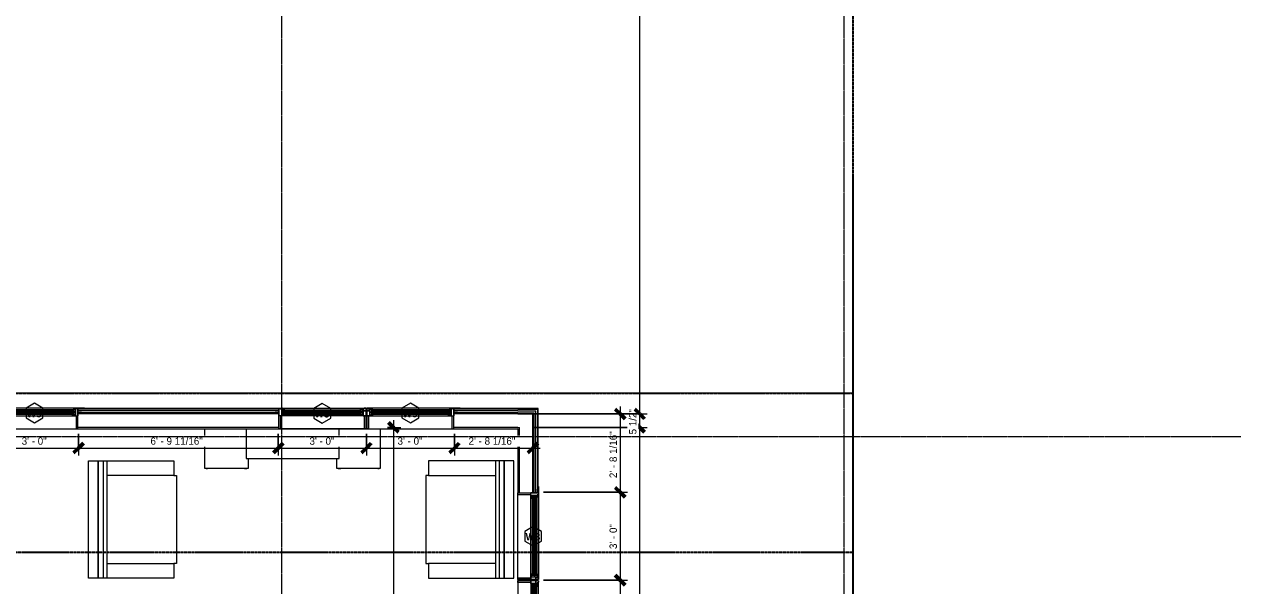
# Model space of a CAD drawing. Header units: inches. Extents: x -4058 to -1781, y 9814 to 12264.
# Drawn here: x -2278.5 to -1781.3, y 10778.4 to 11008 of the extents above; entities that cross this region are included whole.
import ezdxf

# ---------------------------------------------------------------- set-up
doc = ezdxf.new("R2010")
doc.units = ezdxf.units.IN
doc.header["$MEASUREMENT"] = 0
for name, pattern in [('Aligning Line 1_8_', [0.25, 0.125, -0.125]), ('Dash', [0.25, 0.125, -0.125]), ('Dash_2_', [0.25, 0.125, -0.125]), ('Grid Line 1_2_', [0.875, 0.5, -0.125, 0.125, -0.125])]:
    doc.linetypes.add(name, pattern=pattern)
for name, color, linetype, lineweight in [('0-1', 7, 'Continuous', 5), ('0-2', 7, 'Continuous', 9), ('A-ANNO-DIMS', 211, 'Continuous', 9), ('A-ANNO-DIMS-32', 211, 'Continuous', 9), ('A-DETL-GENF-HDLN-1', 7, 'Dash', 9), ('A-DETL-GENF-HDLN-2', 1, 'Continuous', 18), ('A-GLAZ', 151, 'Continuous', 18), ('A-GLAZ-1', 7, 'Continuous', 9), ('A-GLAZ-IDEN', 152, 'Continuous', 9), ('A-WALL-1', 7, 'Continuous', 9), ('G-ANNO-SYMB', 111, 'Aligning Line 1_8_', 9), ('I-FURN', 30, 'Continuous', 9), ('S-GRID-1', 1, 'Grid Line 1_2_', 9)]:
    doc.layers.add(name, color=color, linetype=linetype, lineweight=lineweight)
doc.layers.add('0-4', color=250, linetype='Dash_2_')
doc.styles.add('Century Gothic', font='ufonts.com_century-gothic.ttf', dxfattribs={"height": 3})
doc.styles.add('Century Gothic_B', font='GOTHICB.TTF', dxfattribs={"height": 3})
doc.dimstyles.new('MARKETING_DIMENSION', dxfattribs={"dimscale": 12, "dimtxt": 3.132505, "dimasz": 0.333333, "dimexe": 0.25, "dimexo": 0.166667, "dimgap": 0.041667, "dimtad": 1, "dimdec": 4, "dimrnd": 0.0625, "dimzin": 3, "dimdsep": 46, "dimlunit": 4, "dimtxsty": 'Century Gothic', "dimblk1": 'OBLIQUE', "dimblk2": 'OBLIQUE', "dimsah": 1, "dimcen": 0.09, "dimdle": 0.25, "dimazin": 0, "dimtfac": 1, "dimtdec": 4, "dimtix": 1, "dimtmove": 0, "dimatfit": 3, "dimfxl": 1, "dimtvp": 1, "dimtfill": 1, "dimfrac": 2, "dimtolj": 1, "dimtzin": 0, "dimarcsym": 2})
doc.dimstyles.new('THE_DIMENSION_STRING', dxfattribs={"dimscale": 12, "dimtxt": 3.132505, "dimasz": 0.333333, "dimexe": 0.25, "dimexo": 0.166667, "dimgap": 0.041667, "dimtad": 1, "dimdec": 4, "dimrnd": 0.0625, "dimzin": 3, "dimdsep": 46, "dimlunit": 4, "dimtxsty": 'Century Gothic', "dimblk1": 'OBLIQUE', "dimblk2": 'OBLIQUE', "dimsah": 1, "dimcen": 0.09, "dimdle": 0.25, "dimazin": 0, "dimtfac": 1, "dimtdec": 4, "dimtix": 1, "dimtmove": 0, "dimatfit": 3, "dimfxl": 1, "dimtvp": 1, "dimtfill": 1, "dimfrac": 2, "dimtolj": 1, "dimtzin": 0, "dimarcsym": 2})
doc.dimstyles.new('THE_DIMENSION_STRING_2', dxfattribs={"dimscale": 12, "dimtxt": 3.132505, "dimasz": 0.333333, "dimexe": 0.25, "dimexo": 0.166667, "dimgap": 0.041667, "dimtad": 1, "dimdec": 4, "dimrnd": 0.0625, "dimzin": 3, "dimdsep": 46, "dimlunit": 4, "dimtxsty": 'Century Gothic', "dimblk1": 'OBLIQUE', "dimblk2": 'OBLIQUE', "dimsah": 1, "dimcen": 0.09, "dimdle": 0.25, "dimazin": 0, "dimtfac": 1, "dimtdec": 4, "dimtix": 1, "dimtmove": 0, "dimatfit": 3, "dimfxl": 1, "dimtvp": 1, "dimtfill": 1, "dimfrac": 2, "dimtolj": 1, "dimtzin": 0, "dimarcsym": 2})

# ---------------------------------------------------------------- blocks, each defined once
blk = doc.blocks.new('Window-Double_Hung-Marvin-Essential - ESDH3066 - 3rd floor-3357211-UNITS PLANS - 3RD FLOOR')
at = {"layer": 'A-DETL-GENF-HDLN-1'}
blk.add_line((16.1, 4.22), (-16.5, 4.22), dxfattribs=at)
at = {"layer": 'A-DETL-GENF-HDLN-2'}
for p, q in [((-19.25, 3.23), (-19.25, 3.19)), ((-17.75, 3.23), (-19.25, 3.23)), ((-19.25, 3.19), (-17.9, 3.19)), ((-17.9, 3.19), (-17.9, 3.08)), ((-17.9, 3.08), (-17.75, 3.08)), ((-17.75, 4.28), (-17.16, 4.28)), ((-17.75, 4.28), (-17.75, 1.19)), ((-16.72, 1.19), (-17.75, 1.19)), ((-17.08, 3.87), (-17.16, 4.28)), ((-17.13, 1.16), (-17.13, -4.19)), ((-17.08, 3.87), (-16.19, 3.87)), ((-16.85, 4.25), (-16.85, 3.87)), ((-16.3, 4.25), (-16.85, 4.25)), ((-16.38, 3.77), (-16.72, 3.77)), ((-16.72, 3.77), (-16.72, 1.19)), ((-15.34, 3.69), (-16.56, 3.69)), ((-16.56, 2.75), (-16.56, 3.69)), ((-16.56, 2.75), (-15.34, 2.75)), ((-15.34, 2.47), (-16.56, 2.47)), ((-16.56, 1.53), (-16.56, 2.47)), ((-16.56, 1.53), (-15.34, 1.53)), ((-16.38, 3.87), (-16.38, 3.77)), ((-16.3, 4.01), (-16.3, 4.25)), ((-16.18, 4.01), (-16.3, 4.01)), ((-16.19, 3.97), (-16.1, 3.97)), ((-16.19, 3.87), (-16.19, 3.97)), ((-16.18, 4.22), (-16.1, 4.22)), ((-16.18, 4.22), (-16.18, 4.01)), ((-16.1, 3.97), (-16.1, 4.22)), ((-15.94, 2.87), (-15.94, 3.59)), ((-15.94, 3.59), (-15.28, 3.59)), ((-15.28, 2.87), (-15.94, 2.87)), ((-15.94, 1.65), (-15.94, 2.37)), ((-15.94, 2.37), (-15.28, 2.37)), ((-15.28, 1.65), (-15.94, 1.65)), ((-15.84, 2.88), (-15.84, 3.57)), ((-15.84, 1.66), (-15.84, 2.35)), ((-15.54, 3.01), (-15.54, 3.45)), ((-15.54, 1.79), (-15.54, 2.23)), ((-15.34, 3.69), (-15.28, 3.63)), ((-15.34, 2.75), (-15.28, 2.81)), ((-15.34, 2.47), (-15.28, 2.41)), ((-15.34, 1.53), (-15.28, 1.59)), ((-15.28, 3.59), (-15.28, 3.63)), ((-15.28, 2.81), (-15.28, 2.87)), ((-15.28, 2.37), (-15.28, 2.41)), ((-15.28, 1.59), (-15.28, 1.65)), ((15.34, 3.69), (15.28, 3.63)), ((15.28, 3.59), (15.28, 3.63)), ((15.94, 3.59), (15.28, 3.59)), ((15.28, 2.81), (15.28, 2.87)), ((15.28, 2.87), (15.94, 2.87)), ((15.34, 2.75), (15.28, 2.81)), ((15.34, 2.47), (15.28, 2.41)), ((15.28, 2.37), (15.28, 2.41)), ((15.94, 2.37), (15.28, 2.37)), ((15.28, 1.59), (15.28, 1.65)), ((15.28, 1.65), (15.94, 1.65)), ((15.34, 1.53), (15.28, 1.59)), ((15.34, 3.69), (16.56, 3.69)), ((16.56, 2.75), (15.34, 2.75)), ((15.34, 2.47), (16.56, 2.47)), ((16.56, 1.53), (15.34, 1.53)), ((15.54, 3.01), (15.54, 3.45)), ((15.54, 1.79), (15.54, 2.23)), ((15.84, 2.88), (15.84, 3.57)), ((15.84, 1.66), (15.84, 2.35)), ((15.94, 2.87), (15.94, 3.59)), ((15.94, 1.65), (15.94, 2.37)), ((16.18, 4.22), (16.1, 4.22)), ((16.1, 3.97), (16.1, 4.22)), ((16.19, 3.97), (16.1, 3.97)), ((16.18, 4.22), (16.18, 4.01)), ((16.18, 4.01), (16.3, 4.01)), ((16.19, 3.87), (16.19, 3.97)), ((17.08, 3.87), (16.19, 3.87)), ((16.3, 4.01), (16.3, 4.25)), ((16.3, 4.25), (16.85, 4.25)), ((16.38, 3.87), (16.38, 3.77)), ((16.38, 3.77), (16.72, 3.77)), ((16.56, 2.75), (16.56, 3.69)), ((16.56, 1.53), (16.56, 2.47)), ((16.72, 3.77), (16.72, 1.19)), ((16.72, 1.19), (17.75, 1.19)), ((16.85, 4.25), (16.85, 3.87)), ((17.08, 3.87), (17.16, 4.28)), ((17.12, -4.19), (17.12, 1.16)), ((17.75, 4.28), (17.16, 4.28)), ((17.75, 4.28), (17.75, 1.19)), ((17.75, 3.23), (19.25, 3.23)), ((17.9, 3.08), (17.75, 3.08)), ((17.9, 3.19), (17.9, 3.08)), ((19.25, 3.19), (17.9, 3.19)), ((19.25, 3.23), (19.25, 3.19)), ((-17.13, -4.19), (-17.75, -4.19)), ((17.12, -4.19), (17.75, -4.19))]:
    blk.add_line(p, q, dxfattribs=at)
at = {"layer": 'A-GLAZ'}
for p, q in [((15.84, 3.57), (-15.84, 3.57)), ((15.84, 3.45), (-15.84, 3.45)), ((15.84, 3.01), (-15.84, 3.01)), ((15.84, 2.88), (-15.84, 2.88)), ((15.84, 2.35), (-15.84, 2.35)), ((15.84, 2.23), (-15.84, 2.23)), ((15.84, 1.79), (-15.84, 1.79)), ((15.84, 1.66), (-15.84, 1.66))]:
    blk.add_line(p, q, dxfattribs=at)
at = {"layer": 'A-GLAZ-1'}
for p, q in [((17.75, 4.28), (-17.75, 4.28)), ((-17.75, 4.28), (-17.75, 1.19)), ((-17.75, 1.19), (17.75, 1.19)), ((-17.75, 1.16), (-17.75, -4.19)), ((17.75, 1.19), (17.75, 4.28)), ((20.4, 4.25), (17.75, 4.25)), ((17.75, 4.19), (20.4, 4.19)), ((17.75, -4.19), (17.75, 1.16)), ((20.4, 4.19), (20.4, 4.25)), ((-17.75, -4.19), (17.75, -4.19))]:
    blk.add_line(p, q, dxfattribs=at)
blk = doc.blocks.new('Window-Double_Hung-Marvin-Essential - ESDH3066 - 3rd floor-3357212-UNITS PLANS - 3RD FLOOR')
at = {"layer": 'A-DETL-GENF-HDLN-1'}
blk.add_line((16.1, -4.22), (-16.5, -4.22), dxfattribs=at)
at = {"layer": 'A-DETL-GENF-HDLN-2'}
for p, q in [((-17.13, 4.19), (-17.75, 4.19)), ((-17.13, -1.16), (-17.13, 4.19)), ((17.12, 4.19), (17.75, 4.19)), ((17.12, 4.19), (17.12, -1.16)), ((-19.25, -3.23), (-19.25, -3.19)), ((-19.25, -3.19), (-17.9, -3.19)), ((-17.75, -3.23), (-19.25, -3.23)), ((-17.9, -3.19), (-17.9, -3.08)), ((-17.9, -3.08), (-17.75, -3.08)), ((-16.72, -1.19), (-17.75, -1.19)), ((-17.75, -4.28), (-17.75, -1.19)), ((-17.75, -4.28), (-17.16, -4.28)), ((-17.08, -3.87), (-17.16, -4.28)), ((-17.08, -3.87), (-16.19, -3.87)), ((-16.85, -4.25), (-16.85, -3.87)), ((-16.3, -4.25), (-16.85, -4.25)), ((-16.72, -3.77), (-16.72, -1.19)), ((-16.38, -3.77), (-16.72, -3.77)), ((-16.56, -1.53), (-15.34, -1.53)), ((-16.56, -1.53), (-16.56, -2.47)), ((-15.34, -2.47), (-16.56, -2.47)), ((-16.56, -2.75), (-15.34, -2.75)), ((-16.56, -2.75), (-16.56, -3.69)), ((-15.34, -3.69), (-16.56, -3.69)), ((-16.38, -3.87), (-16.38, -3.77)), ((-16.18, -4.01), (-16.3, -4.01)), ((-16.3, -4.01), (-16.3, -4.25)), ((-16.19, -3.87), (-16.19, -3.97)), ((-16.19, -3.97), (-16.1, -3.97)), ((-16.18, -4.22), (-16.18, -4.01)), ((-16.18, -4.22), (-16.1, -4.22)), ((-16.1, -3.97), (-16.1, -4.22)), ((-15.28, -1.65), (-15.94, -1.65)), ((-15.94, -1.65), (-15.94, -2.37)), ((-15.94, -2.37), (-15.28, -2.37)), ((-15.28, -2.87), (-15.94, -2.87)), ((-15.94, -2.87), (-15.94, -3.59)), ((-15.94, -3.59), (-15.28, -3.59)), ((-15.84, -1.66), (-15.84, -2.35)), ((-15.84, -2.88), (-15.84, -3.57)), ((-15.54, -1.79), (-15.54, -2.23)), ((-15.54, -3.01), (-15.54, -3.45)), ((-15.34, -1.53), (-15.28, -1.59)), ((-15.34, -2.47), (-15.28, -2.41)), ((-15.34, -2.75), (-15.28, -2.81)), ((-15.34, -3.69), (-15.28, -3.63)), ((-15.28, -1.59), (-15.28, -1.65)), ((-15.28, -2.37), (-15.28, -2.41)), ((-15.28, -2.81), (-15.28, -2.87)), ((-15.28, -3.59), (-15.28, -3.63)), ((15.34, -1.53), (15.28, -1.59)), ((15.28, -1.59), (15.28, -1.65)), ((15.28, -1.65), (15.94, -1.65)), ((15.28, -2.37), (15.28, -2.41)), ((15.94, -2.37), (15.28, -2.37)), ((15.34, -2.47), (15.28, -2.41)), ((15.34, -2.75), (15.28, -2.81)), ((15.28, -2.81), (15.28, -2.87)), ((15.28, -2.87), (15.94, -2.87)), ((15.28, -3.59), (15.28, -3.63)), ((15.94, -3.59), (15.28, -3.59)), ((15.34, -3.69), (15.28, -3.63)), ((16.56, -1.53), (15.34, -1.53)), ((15.34, -2.47), (16.56, -2.47)), ((16.56, -2.75), (15.34, -2.75)), ((15.34, -3.69), (16.56, -3.69)), ((15.54, -1.79), (15.54, -2.23)), ((15.54, -3.01), (15.54, -3.45)), ((15.84, -1.66), (15.84, -2.35)), ((15.84, -2.88), (15.84, -3.57)), ((15.94, -1.65), (15.94, -2.37)), ((15.94, -2.87), (15.94, -3.59)), ((16.19, -3.97), (16.1, -3.97)), ((16.1, -3.97), (16.1, -4.22)), ((16.18, -4.22), (16.1, -4.22)), ((16.18, -4.22), (16.18, -4.01)), ((16.18, -4.01), (16.3, -4.01)), ((17.08, -3.87), (16.19, -3.87)), ((16.19, -3.87), (16.19, -3.97)), ((16.3, -4.01), (16.3, -4.25)), ((16.3, -4.25), (16.85, -4.25)), ((16.38, -3.87), (16.38, -3.77)), ((16.38, -3.77), (16.72, -3.77)), ((16.56, -1.53), (16.56, -2.47)), ((16.56, -2.75), (16.56, -3.69)), ((16.72, -3.77), (16.72, -1.19)), ((16.72, -1.19), (17.75, -1.19)), ((16.85, -4.25), (16.85, -3.87)), ((17.08, -3.87), (17.16, -4.28)), ((17.75, -4.28), (17.16, -4.28)), ((17.75, -4.28), (17.75, -1.19)), ((17.9, -3.08), (17.75, -3.08)), ((17.75, -3.23), (19.25, -3.23)), ((17.9, -3.19), (17.9, -3.08)), ((19.25, -3.19), (17.9, -3.19)), ((19.25, -3.23), (19.25, -3.19))]:
    blk.add_line(p, q, dxfattribs=at)
at = {"layer": 'A-GLAZ'}
for p, q in [((15.84, -1.66), (-15.84, -1.66)), ((15.84, -1.79), (-15.84, -1.79)), ((15.84, -2.23), (-15.84, -2.23)), ((15.84, -2.35), (-15.84, -2.35)), ((15.84, -2.88), (-15.84, -2.88)), ((15.84, -3.01), (-15.84, -3.01)), ((15.84, -3.45), (-15.84, -3.45)), ((15.84, -3.57), (-15.84, -3.57))]:
    blk.add_line(p, q, dxfattribs=at)
at = {"layer": 'A-GLAZ-1'}
for p, q in [((-17.75, 4.19), (17.75, 4.19)), ((-17.75, -1.16), (-17.75, 4.19)), ((17.75, 4.19), (17.75, -1.16)), ((-17.75, -1.19), (17.75, -1.19)), ((-17.75, -4.28), (-17.75, -1.19)), ((17.75, -4.28), (-17.75, -4.28)), ((17.75, -1.19), (17.75, -4.28)), ((17.75, -4.19), (20.4, -4.19)), ((20.4, -4.25), (17.75, -4.25)), ((20.4, -4.19), (20.4, -4.25))]:
    blk.add_line(p, q, dxfattribs=at)
blk = doc.blocks.new('CTR - 1st Phase - Shell_rvt-1-UNITS PLANS - 3RD FLOOR')
at = {"layer": 'A-WALL-1'}
for p, q in [((-2174.48, 10850.64), (-2256.64, 10850.64)), ((-2177.12, 10850.89), (-2253.99, 10850.89)), ((-2138.47, 10850.89), (-2138.98, 10850.89)), ((-2138.47, 10850.64), (-2138.98, 10850.64)), ((-2076.8, 10850.64), (-2102.97, 10850.64)), ((-2076.8, 10850.89), (-2100.32, 10850.89)), ((-2068.67, 10850.89), (-2076.8, 10850.89)), ((-2076.8, 10850.64), (-2069.42, 10850.64)), ((-2069.42, 10850.64), (-2068.67, 10850.64)), ((-2068.42, 10850.89), (-2068.67, 10850.89)), ((-2068.67, 10816.34), (-2068.67, 10850.64)), ((-2068.42, 10818.99), (-2068.42, 10850.89)), ((-2174.48, 10849.89), (-2256.64, 10849.89)), ((-2174.48, 10849.14), (-2256.64, 10849.14)), ((-2174.48, 10848.64), (-2256.64, 10848.64)), ((-2256.64, 10847.89), (-2256.64, 10847.86)), ((-2174.48, 10847.86), (-2174.48, 10847.89)), ((-2138.47, 10849.89), (-2138.98, 10849.89)), ((-2138.47, 10849.14), (-2138.98, 10849.14)), ((-2138.47, 10848.64), (-2138.98, 10848.64)), ((-2138.98, 10847.89), (-2138.98, 10847.86)), ((-2138.47, 10847.86), (-2138.47, 10847.89)), ((-2076.8, 10849.89), (-2102.97, 10849.89)), ((-2076.8, 10849.14), (-2102.97, 10849.14)), ((-2076.8, 10848.64), (-2102.97, 10848.64)), ((-2102.97, 10847.89), (-2102.97, 10847.86)), ((-2076.8, 10849.89), (-2070.17, 10849.89)), ((-2076.8, 10849.14), (-2070.67, 10849.14)), ((-2076.8, 10848.64), (-2076.17, 10848.64)), ((-2076.17, 10848.64), (-2070.67, 10848.64)), ((-2070.67, 10849.14), (-2070.17, 10849.14)), ((-2070.67, 10816.34), (-2070.67, 10848.64)), ((-2070.17, 10849.89), (-2069.42, 10849.89)), ((-2070.17, 10816.34), (-2070.17, 10849.14)), ((-2069.42, 10816.34), (-2069.42, 10849.89)), ((-2174.48, 10843.14), (-2256.64, 10843.14)), ((-2256.64, 10842.51), (-2187.87, 10842.51)), ((-2138.47, 10843.14), (-2138.98, 10843.14)), ((-2138.98, 10842.51), (-2138.47, 10842.51)), ((-2076.8, 10843.14), (-2102.97, 10843.14)), ((-2102.97, 10842.51), (-2076.8, 10842.51)), ((-2076.8, 10843.14), (-2076.17, 10843.14)), ((-2076.8, 10842.51), (-2076.8, 10816.34)), ((-2076.17, 10816.34), (-2076.17, 10843.14)), ((-2071.45, 10816.34), (-2071.42, 10816.34)), ((-2076.8, 10780.84), (-2076.8, 10780.34)), ((-2076.17, 10780.34), (-2076.17, 10780.84)), ((-2071.42, 10780.84), (-2071.45, 10780.84)), ((-2071.45, 10780.34), (-2071.42, 10780.34)), ((-2070.67, 10780.34), (-2070.67, 10780.84)), ((-2070.17, 10780.34), (-2070.17, 10780.84)), ((-2069.42, 10780.34), (-2069.42, 10780.84)), ((-2068.67, 10780.34), (-2068.67, 10780.84)), ((-2068.42, 10780.34), (-2068.42, 10780.84))]:
    blk.add_line(p, q, dxfattribs=at)
at = {"layer": '0-2'}
for p in [(-2274.39, 10846.7), (-2120.72, 10846.7)]:
    blk.add_blockref('Window-Double_Hung-Marvin-Essential - ESDH3066 - 3rd floor-3357211-UNITS PLANS - 3RD FLOOR', p, dxfattribs=at)
for name, p, rotation in [('Window-Double_Hung-Marvin-Essential - ESDH3066 - 3rd floor-3357212-UNITS PLANS - 3RD FLOOR', (-2156.73, 10846.7), 180), ('Window-Double_Hung-Marvin-Essential - ESDH3066 - 3rd floor-3357212-UNITS PLANS - 3RD FLOOR', (-2072.61, 10798.59), 89.99999999999991), ('Window-Double_Hung-Marvin-Essential - ESDH3066 - 3rd floor-3357211-UNITS PLANS - 3RD FLOOR', (-2072.61, 10762.59), 269.9999999999999)]:
    blk.add_blockref(name, p, dxfattribs=dict(at, rotation=rotation))
blk = doc.blocks.new('Entertainment_Center_14771 - Entertainment_Center_14771-V50-UNITS PLANS - 3RD FLOOR')
at = {"layer": 'I-FURN'}
for p, q in [((-36, 6), (-36, 6.12)), ((-19, 6), (-36, 6)), ((-19, 6), (-36, 6)), ((-36, 6), (-36, -10)), ((-19, 6.12), (-5.6, 6.12)), ((-19, 6), (-19, 6.12)), ((19, 6), (-19, 6)), ((19, 6), (-19, 6)), ((-19, 6), (-19, -6)), ((19, 6.12), (19, 6)), ((36, 6), (19, 6)), ((19, -6), (19, 6)), ((36, 6), (19, 6)), ((36, 6), (36, 6.12)), ((36, -10), (36, 6)), ((-19, -6), (19, -6)), ((-18, -10), (-18, -6)), ((18, -6), (18, -10)), ((-36, -10), (-18, -10)), ((-35.34, -10), (-35.34, -10.03)), ((-35.34, -10.03), (-34.85, -10.03)), ((-34.85, -10.03), (-34.85, -10)), ((-19.66, -10), (-19.66, -10.03)), ((-19.66, -10.03), (-18.66, -10.03)), ((-18.66, -10.03), (-18.66, -10)), ((18, -10), (36, -10)), ((18.66, -10), (18.66, -10.03)), ((18.66, -10.03), (19.66, -10.03)), ((19.66, -10.03), (19.66, -10)), ((34.85, -10), (34.85, -10.03)), ((34.85, -10.03), (35.34, -10.03)), ((35.34, -10.03), (35.34, -10))]:
    blk.add_line(p, q, dxfattribs=at)
blk = doc.blocks.new('Couch-Both_Arms-Generic - 2-1523460-UNITS PLANS - 3RD FLOOR')
at = {"layer": 'I-FURN'}
for p, q in [((-24, 17.5), (-18, 17.5)), ((-24, -10), (-24, 17.5)), ((-18, 18.5), (18, 18.5)), ((-18, 17.5), (-18, 18.5)), ((-18, 17.5), (-18, -10)), ((18, 18.5), (18, 17.5)), ((18, 17.5), (24, 17.5)), ((18, -10), (18, 17.5)), ((24, 17.5), (24, -10)), ((-24, -10), (24, -10)), ((-24, -13.5), (-24, -10)), ((-24, -11.5), (24, -11.5)), ((-24, -13.5), (24, -13.5)), ((-24, -17.5), (-24, -13.5)), ((24, -13.5), (-24, -13.5)), ((24, -10), (24, -13.5)), ((24, -13.5), (24, -17.5)), ((24, -17.5), (-24, -17.5))]:
    blk.add_line(p, q, dxfattribs=at)
blk = doc.blocks.new('Couch-Both_Arms-Generic - 2-1352635-UNITS PLANS - 3RD FLOOR')
at = {"layer": 'I-FURN'}
for p, q in [((24, 17.5), (-24, 17.5)), ((-24, 17.5), (-24, 13.5)), ((24, 13.5), (24, 17.5)), ((-24, 13.5), (24, 13.5)), ((24, 13.5), (-24, 13.5)), ((-24, 13.5), (-24, 10)), ((-24, 11.5), (24, 11.5)), ((-24, 10), (-24, -17.5)), ((-24, 10), (24, 10)), ((-18, -17.5), (-18, 10)), ((18, 10), (18, -17.5)), ((24, 10), (24, 13.5)), ((24, -17.5), (24, 10)), ((-24, -17.5), (-18, -17.5)), ((-18, -17.5), (-18, -18.5)), ((-18, -18.5), (18, -18.5)), ((18, -18.5), (18, -17.5)), ((18, -17.5), (24, -17.5))]:
    blk.add_line(p, q, dxfattribs=at)
blk = doc.blocks.new('DIMBLOCK46-UNITS PLANS - 3RD FLOOR')
at = {"layer": 'A-ANNO-DIMS-32', "lineweight": 50}
for p, q in [((-2034.97, 10848.64), (-2036.97, 10850.64)), ((-2034.97, 10848.64), (-2032.97, 10846.64)), ((-2034.97, 10816.59), (-2036.97, 10818.59)), ((-2034.97, 10816.59), (-2032.97, 10814.59))]:
    blk.add_line(p, q, dxfattribs=at)
at = {"layer": 'A-ANNO-DIMS-32'}
for p, q in [((-2034.97, 10851.64), (-2034.97, 10816.59)), ((-2034.14, 10848.64), (-2037.97, 10848.64)), ((-2034.97, 10848.64), (-2034.14, 10848.64)), ((-2066.33, 10816.59), (-2031.97, 10816.59)), ((-2034.97, 10816.59), (-2066.33, 10816.59))]:
    blk.add_line(p, q, dxfattribs=at)
at = {"layer": 'A-ANNO-DIMS-32', "color": 0, "insert": (-2039.31, 10822.37), "char_height": 3, "width": 24.5827, "attachment_point": 1, "rotation": 90, "line_spacing_factor": 0.984502, "style": 'Century Gothic', "bg_fill": 3, "box_fill_scale": 1.25, "bg_fill_color": 256, "bg_fill_true_color": 13158600, "bg_fill_transparency": 0}
blk.add_mtext('2\' - 8 1/16"', dxfattribs=at)
blk = doc.blocks.new('_Oblique')
at = {"color": 0, "linetype": 'ByBlock', "lineweight": -2}
blk.add_line((-0.5, -0.5), (0.5, 0.5), dxfattribs=at)
blk = doc.blocks.new('DIMBLOCK47-UNITS PLANS - 3RD FLOOR')
at = {"layer": 'A-ANNO-DIMS-32'}
for p, q in [((-2066.33, 10816.59), (-2031.97, 10816.59)), ((-2034.97, 10816.59), (-2066.33, 10816.59)), ((-2034.97, 10816.59), (-2034.97, 10780.59)), ((-2066.33, 10780.59), (-2031.97, 10780.59)), ((-2034.97, 10780.59), (-2066.33, 10780.59))]:
    blk.add_line(p, q, dxfattribs=at)
at = {"layer": 'A-ANNO-DIMS-32', "lineweight": 50}
for p, q in [((-2034.97, 10816.59), (-2036.97, 10818.59)), ((-2034.97, 10816.59), (-2032.97, 10814.59)), ((-2034.97, 10780.59), (-2036.97, 10782.59)), ((-2034.97, 10780.59), (-2032.97, 10778.59))]:
    blk.add_line(p, q, dxfattribs=at)
at = {"layer": 'A-ANNO-DIMS-32', "color": 0, "insert": (-2039.31, 10793.34), "char_height": 3, "width": 12.5897, "attachment_point": 1, "rotation": 90, "line_spacing_factor": 0.984502, "style": 'Century Gothic', "bg_fill": 3, "box_fill_scale": 1.25, "bg_fill_color": 256, "bg_fill_true_color": 13158600, "bg_fill_transparency": 0}
blk.add_mtext('3\' - 0"', dxfattribs=at)
blk = doc.blocks.new('DIMBLOCK48-UNITS PLANS - 3RD FLOOR')
at = {"layer": 'A-ANNO-DIMS-32', "lineweight": 50}
for p, q in [((-2034.97, 10780.59), (-2036.97, 10782.59)), ((-2034.97, 10780.59), (-2032.97, 10778.59)), ((-2034.97, 10744.59), (-2036.97, 10746.59)), ((-2034.97, 10744.59), (-2032.97, 10742.59))]:
    blk.add_line(p, q, dxfattribs=at)
at = {"layer": 'A-ANNO-DIMS-32'}
for p, q in [((-2066.33, 10780.59), (-2031.97, 10780.59)), ((-2034.97, 10780.59), (-2066.33, 10780.59)), ((-2034.97, 10780.59), (-2034.97, 10744.59)), ((-2066.33, 10744.59), (-2031.97, 10744.59)), ((-2034.97, 10744.59), (-2066.33, 10744.59))]:
    blk.add_line(p, q, dxfattribs=at)
at = {"layer": 'A-ANNO-DIMS-32', "color": 0, "insert": (-2039.31, 10757.34), "char_height": 3, "width": 12.5897, "attachment_point": 1, "rotation": 90, "line_spacing_factor": 0.984502, "style": 'Century Gothic', "bg_fill": 3, "box_fill_scale": 1.25, "bg_fill_color": 256, "bg_fill_true_color": 13158600, "bg_fill_transparency": 0}
blk.add_mtext('3\' - 0"', dxfattribs=at)
blk = doc.blocks.new('DIMBLOCK102-UNITS PLANS - 3RD FLOOR')
at = {"layer": 'A-ANNO-DIMS-32'}
for p, q in [((-2292.39, 10840.51), (-2292.39, 10831.68)), ((-2292.39, 10834.68), (-2292.39, 10840.51)), ((-2256.39, 10840.51), (-2256.39, 10831.68)), ((-2256.39, 10834.68), (-2256.39, 10840.51)), ((-2292.39, 10834.68), (-2256.39, 10834.68))]:
    blk.add_line(p, q, dxfattribs=at)
at = {"layer": 'A-ANNO-DIMS-32', "lineweight": 50}
for p, q in [((-2292.39, 10834.68), (-2290.39, 10836.68)), ((-2256.39, 10834.68), (-2254.39, 10836.68)), ((-2292.39, 10834.68), (-2294.39, 10832.68)), ((-2256.39, 10834.68), (-2258.39, 10832.68))]:
    blk.add_line(p, q, dxfattribs=at)
at = {"layer": 'A-ANNO-DIMS-32', "color": 0, "insert": (-2279.63, 10839.02), "char_height": 3, "width": 12.5897, "attachment_point": 1, "line_spacing_factor": 0.984502, "style": 'Century Gothic', "bg_fill": 3, "box_fill_scale": 1.25, "bg_fill_color": 256, "bg_fill_true_color": 13158600, "bg_fill_transparency": 0}
blk.add_mtext('3\' - 0"', dxfattribs=at)
blk = doc.blocks.new('DIMBLOCK103-UNITS PLANS - 3RD FLOOR')
at = {"layer": 'A-ANNO-DIMS-32'}
for p, q in [((-2256.39, 10840.51), (-2256.39, 10831.68)), ((-2256.39, 10834.68), (-2256.39, 10840.51)), ((-2174.73, 10840.51), (-2174.73, 10831.68)), ((-2174.73, 10834.68), (-2174.73, 10840.51)), ((-2256.39, 10834.68), (-2174.73, 10834.68))]:
    blk.add_line(p, q, dxfattribs=at)
at = {"layer": 'A-ANNO-DIMS-32', "lineweight": 50}
for p, q in [((-2256.39, 10834.68), (-2254.39, 10836.68)), ((-2174.73, 10834.68), (-2172.73, 10836.68)), ((-2256.39, 10834.68), (-2258.39, 10832.68)), ((-2174.73, 10834.68), (-2176.73, 10832.68))]:
    blk.add_line(p, q, dxfattribs=at)
at = {"layer": 'A-ANNO-DIMS-32', "color": 0, "insert": (-2226.97, 10839.02), "char_height": 3, "width": 27.387, "attachment_point": 1, "line_spacing_factor": 0.984502, "style": 'Century Gothic', "bg_fill": 3, "box_fill_scale": 1.25, "bg_fill_color": 256, "bg_fill_true_color": 13158600, "bg_fill_transparency": 0}
blk.add_mtext('6\' - 9 11/16"', dxfattribs=at)
blk = doc.blocks.new('DIMBLOCK104-UNITS PLANS - 3RD FLOOR')
at = {"layer": 'A-ANNO-DIMS-32'}
for p, q in [((-2174.73, 10840.51), (-2174.73, 10831.68)), ((-2174.73, 10834.68), (-2174.73, 10840.51)), ((-2138.72, 10840.51), (-2138.72, 10831.68)), ((-2138.72, 10834.68), (-2138.72, 10840.51)), ((-2174.73, 10834.68), (-2138.72, 10834.68))]:
    blk.add_line(p, q, dxfattribs=at)
at = {"layer": 'A-ANNO-DIMS-32', "lineweight": 50}
for p, q in [((-2174.73, 10834.68), (-2172.73, 10836.68)), ((-2138.72, 10834.68), (-2136.72, 10836.68)), ((-2174.73, 10834.68), (-2176.73, 10832.68)), ((-2138.72, 10834.68), (-2140.72, 10832.68))]:
    blk.add_line(p, q, dxfattribs=at)
at = {"layer": 'A-ANNO-DIMS-32', "color": 0, "insert": (-2161.97, 10839.02), "char_height": 3, "width": 12.5897, "attachment_point": 1, "line_spacing_factor": 0.984502, "style": 'Century Gothic', "bg_fill": 3, "box_fill_scale": 1.25, "bg_fill_color": 256, "bg_fill_true_color": 13158600, "bg_fill_transparency": 0}
blk.add_mtext('3\' - 0"', dxfattribs=at)
blk = doc.blocks.new('DIMBLOCK105-UNITS PLANS - 3RD FLOOR')
at = {"layer": 'A-ANNO-DIMS-32'}
for p, q in [((-2138.72, 10840.51), (-2138.72, 10831.68)), ((-2138.72, 10834.68), (-2138.72, 10840.51)), ((-2102.72, 10840.51), (-2102.72, 10831.68)), ((-2102.72, 10834.68), (-2102.72, 10840.51)), ((-2138.72, 10834.68), (-2102.72, 10834.68))]:
    blk.add_line(p, q, dxfattribs=at)
at = {"layer": 'A-ANNO-DIMS-32', "lineweight": 50}
for p, q in [((-2138.72, 10834.68), (-2136.72, 10836.68)), ((-2102.72, 10834.68), (-2100.72, 10836.68)), ((-2138.72, 10834.68), (-2140.72, 10832.68)), ((-2102.72, 10834.68), (-2104.72, 10832.68))]:
    blk.add_line(p, q, dxfattribs=at)
at = {"layer": 'A-ANNO-DIMS-32', "color": 0, "insert": (-2125.97, 10839.02), "char_height": 3, "width": 12.5897, "attachment_point": 1, "line_spacing_factor": 0.984502, "style": 'Century Gothic', "bg_fill": 3, "box_fill_scale": 1.25, "bg_fill_color": 256, "bg_fill_true_color": 13158600, "bg_fill_transparency": 0}
blk.add_mtext('3\' - 0"', dxfattribs=at)
blk = doc.blocks.new('DIMBLOCK106-UNITS PLANS - 3RD FLOOR')
at = {"layer": 'A-ANNO-DIMS-32'}
for p, q in [((-2102.72, 10840.51), (-2102.72, 10831.68)), ((-2102.72, 10834.68), (-2102.72, 10840.51)), ((-2102.72, 10834.68), (-2067.67, 10834.68)), ((-2070.67, 10835.5), (-2070.67, 10831.68)), ((-2070.67, 10834.68), (-2070.67, 10835.5))]:
    blk.add_line(p, q, dxfattribs=at)
at = {"layer": 'A-ANNO-DIMS-32', "lineweight": 50}
for p, q in [((-2102.72, 10834.68), (-2100.72, 10836.68)), ((-2070.67, 10834.68), (-2068.67, 10836.68)), ((-2102.72, 10834.68), (-2104.72, 10832.68)), ((-2070.67, 10834.68), (-2072.67, 10832.68))]:
    blk.add_line(p, q, dxfattribs=at)
at = {"layer": 'A-ANNO-DIMS-32', "color": 0, "insert": (-2096.94, 10839.02), "char_height": 3, "width": 24.5827, "attachment_point": 1, "line_spacing_factor": 0.984502, "style": 'Century Gothic', "bg_fill": 3, "box_fill_scale": 1.25, "bg_fill_color": 256, "bg_fill_true_color": 13158600, "bg_fill_transparency": 0}
blk.add_mtext('2\' - 8 1/16"', dxfattribs=at)
blk = doc.blocks.new('DIMBLOCK523-UNITS PLANS - 3RD FLOOR')
at = {"layer": 'A-ANNO-DIMS-32'}
for p, q in [((-2070.61, 10843.14), (-2023.97, 10843.14)), ((-2026.97, 10843.14), (-2070.61, 10843.14)), ((-2026.97, 10418.54), (-2026.97, 10843.14)), ((-2074.17, 10418.54), (-2023.97, 10418.54)), ((-2026.97, 10418.54), (-2074.17, 10418.54))]:
    blk.add_line(p, q, dxfattribs=at)
at = {"layer": 'A-ANNO-DIMS-32', "lineweight": 50}
for p, q in [((-2026.97, 10843.14), (-2028.97, 10845.14)), ((-2026.97, 10843.14), (-2024.97, 10841.14)), ((-2026.97, 10418.54), (-2028.97, 10420.54)), ((-2026.97, 10418.54), (-2024.97, 10416.54))]:
    blk.add_line(p, q, dxfattribs=at)
at = {"layer": 'A-ANNO-DIMS-32', "color": 0, "insert": (-2031.31, 10620.6), "char_height": 3, "width": 24.5827, "attachment_point": 1, "rotation": 90, "line_spacing_factor": 0.984502, "style": 'Century Gothic', "bg_fill": 3, "box_fill_scale": 1.25, "bg_fill_color": 256, "bg_fill_true_color": 13158600, "bg_fill_transparency": 0}
blk.add_mtext('35\' - 4 5/8"', dxfattribs=at)
blk = doc.blocks.new('DIMBLOCK524-UNITS PLANS - 3RD FLOOR')
at = {"layer": 'A-ANNO-DIMS-32', "lineweight": 50}
for p, q in [((-2026.97, 10848.64), (-2028.97, 10850.64)), ((-2026.97, 10848.64), (-2024.97, 10846.64)), ((-2026.97, 10843.14), (-2028.97, 10845.14)), ((-2026.97, 10843.14), (-2024.97, 10841.14))]:
    blk.add_line(p, q, dxfattribs=at)
at = {"layer": 'A-ANNO-DIMS-32'}
for p, q in [((-2070.61, 10848.64), (-2023.97, 10848.64)), ((-2026.97, 10848.64), (-2070.61, 10848.64)), ((-2026.97, 10843.14), (-2026.97, 10848.64)), ((-2070.61, 10843.14), (-2023.97, 10843.14)), ((-2026.97, 10843.14), (-2070.61, 10843.14))]:
    blk.add_line(p, q, dxfattribs=at)
at = {"layer": 'A-ANNO-DIMS-32', "color": 0, "insert": (-2031.31, 10840.25), "char_height": 3, "width": 13.5444, "attachment_point": 1, "rotation": 90, "line_spacing_factor": 0.984502, "style": 'Century Gothic', "bg_fill": 3, "box_fill_scale": 1.25, "bg_fill_color": 256, "bg_fill_true_color": 13158600, "bg_fill_transparency": 0}
blk.add_mtext('5 1/2"', dxfattribs=at)
blk = doc.blocks.new('DIMBLOCK525-UNITS PLANS - 3RD FLOOR')
at = {"layer": 'A-ANNO-DIMS-32'}
for p, q in [((-2070.61, 11250.14), (-2023.97, 11250.14)), ((-2026.97, 11250.14), (-2070.61, 11250.14)), ((-2026.97, 10848.64), (-2026.97, 11250.14)), ((-2070.61, 10848.64), (-2023.97, 10848.64)), ((-2026.97, 10848.64), (-2070.61, 10848.64))]:
    blk.add_line(p, q, dxfattribs=at)
at = {"layer": 'A-ANNO-DIMS-32', "lineweight": 50}
for p, q in [((-2026.97, 11250.14), (-2028.97, 11252.14)), ((-2026.97, 11250.14), (-2024.97, 11248.14)), ((-2026.97, 10848.64), (-2028.97, 10850.64)), ((-2026.97, 10848.64), (-2024.97, 10846.64))]:
    blk.add_line(p, q, dxfattribs=at)
at = {"layer": 'A-ANNO-DIMS-32', "color": 0, "insert": (-2031.31, 11039.15), "char_height": 3, "width": 24.5827, "attachment_point": 1, "rotation": 90, "line_spacing_factor": 0.984502, "style": 'Century Gothic', "bg_fill": 3, "box_fill_scale": 1.25, "bg_fill_color": 256, "bg_fill_true_color": 13158600, "bg_fill_transparency": 0}
blk.add_mtext('33\' - 5 1/2"', dxfattribs=at)
blk = doc.blocks.new('Window Tag - ONE-4156801-UNITS PLANS - 3RD FLOOR')
at = {"layer": 'A-GLAZ-IDEN'}
for p, q in [((0, 0.125), (-0.107, 0.062)), ((-0.107, 0.062), (-0.107, -0.062)), ((0.107, 0.062), (0, 0.125)), ((0.107, -0.062), (0.107, 0.062)), ((-0.107, -0.062), (0, -0.125)), ((0, -0.125), (0.107, -0.062))]:
    blk.add_line(p, q, dxfattribs=at)
blk = doc.blocks.new('DIMBLOCK982-UNITS PLANS - 3RD FLOOR')
at = {"layer": 'A-ANNO-DIMS-32'}
for p, q in [((-2127.64, 10846.14), (-2127.64, 10585.79)), ((-2130.09, 10843.14), (-2124.64, 10843.14)), ((-2127.64, 10843.14), (-2130.09, 10843.14)), ((-2126.81, 10588.79), (-2130.64, 10588.79)), ((-2127.64, 10588.79), (-2126.81, 10588.79))]:
    blk.add_line(p, q, dxfattribs=at)
at = {"layer": 'A-ANNO-DIMS-32', "lineweight": 50}
for p, q in [((-2127.64, 10843.14), (-2129.64, 10845.14)), ((-2127.64, 10843.14), (-2125.64, 10841.14)), ((-2127.64, 10588.79), (-2129.64, 10590.79)), ((-2127.64, 10588.79), (-2125.64, 10586.79))]:
    blk.add_line(p, q, dxfattribs=at)
at = {"layer": 'A-ANNO-DIMS-32', "color": 0, "insert": (-2131.99, 10705.72), "char_height": 3, "width": 24.5827, "attachment_point": 1, "rotation": 90, "line_spacing_factor": 0.984502, "style": 'Century Gothic', "bg_fill": 3, "box_fill_scale": 1.25, "bg_fill_color": 256, "bg_fill_true_color": 13158600, "bg_fill_transparency": 0}
blk.add_mtext('21\' - 2 3/8"', dxfattribs=at)

msp = doc.modelspace()

# ---------------------------------------------------------------- linework, layer by layer
at = {"layer": '0-4'}
for p, q in [((-1939.7738, 11673.0624), (-1939.7738, 10791.90447)), ((-1939.7738, 10857.05383), (-1939.7738, 9975.89825))]:
    msp.add_line(p, q, dxfattribs=at)
at = {"layer": 'G-ANNO-SYMB'}
for p, q in [((-1939.7738, 11673.0624), (-1939.7738, 10791.90447)), ((-1939.7738, 10857.05383), (-3043.10454, 10857.05383)), ((-1939.7738, 10857.05383), (-1939.7738, 9975.89825)), ((-1939.7738, 10791.90447), (-3043.10454, 10791.90447))]:
    msp.add_line(p, q, dxfattribs=at)
at = {"layer": 'S-GRID-1'}
msp.add_line((-1943.32374, 9814.0266), (-1943.32374, 12247.50061), dxfattribs=at)

# ---------------------------------------------------------------- block references
at = {"layer": '0-1'}
msp.add_blockref('CTR - 1st Phase - Shell_rvt-1-UNITS PLANS - 3RD FLOOR', (0, 0), dxfattribs=at)
at = {"layer": 'I-FURN'}
msp.add_blockref('Entertainment_Center_14771 - Entertainment_Center_14771-V50-UNITS PLANS - 3RD FLOOR', (-2168.87076, 10836.3894), dxfattribs=at)
for name, p, rotation in [('Couch-Both_Arms-Generic - 2-1523460-UNITS PLANS - 3RD FLOOR', (-2234.86049, 10805.4394), 270.0000000000194), ('Couch-Both_Arms-Generic - 2-1352635-UNITS PLANS - 3RD FLOOR', (-2095.86049, 10805.4394), 270.0000000000036)]:
    msp.add_blockref(name, p, dxfattribs=dict(at, rotation=rotation))

# ---------------------------------------------------------------- texts
at = {"layer": 'A-GLAZ-IDEN', "char_height": 3, "width": 7.575, "attachment_point": 1, "style": 'Century Gothic_B'}
for insert in [(-2277.52298, 10850.26538), (-2159.86204, 10850.1711), (-2123.85891, 10850.26538)]:
    msp.add_mtext('W3', dxfattribs=dict(at, insert=insert))

# ---------------------------------------------------------------- next in the draw order: dimensions: what is measured, and where the dimension line sits
at = {"layer": 'A-ANNO-DIMS'}
dim = msp.add_linear_dim(base=(-2034.96819, 10816.59096), p1=(-2032.13976, 10848.6394), p2=(-2068.32945, 10816.59096), angle=90, dimstyle='THE_DIMENSION_STRING', override={"dimpost": '<>', "dimfxl": 48.34042}, dxfattribs=at)
dim.commit()
dim.dimension.update_dxf_attribs({"geometry": 'DIMBLOCK46-UNITS PLANS - 3RD FLOOR', "text_midpoint": (-2037.20986, 10832.61518)})
dim = msp.add_linear_dim(base=(-2256.38624, 10834.67576), p1=(-2292.38624, 10842.5144), p2=(-2256.38624, 10842.5144), dimstyle='THE_DIMENSION_STRING', override={"dimpost": '<>', "dimfxl": 36}, dxfattribs=at)
dim.commit()
dim.dimension.update_dxf_attribs({"geometry": 'DIMBLOCK102-UNITS PLANS - 3RD FLOOR', "text_midpoint": (-2274.38624, 10836.75122)})

# ---------------------------------------------------------------- next in the draw order: block references
at = {"layer": 'A-GLAZ-IDEN', "xscale": 31.99999999999999, "yscale": 31.99999999999999, "zscale": 31.99999999999999}
msp.add_blockref('Window Tag - ONE-4156801-UNITS PLANS - 3RD FLOOR', (-2274.38624, 10848.98164), dxfattribs=at)

# ---------------------------------------------------------------- next in the draw order: dimensions: what is measured, and where the dimension line sits
at = {"layer": 'A-ANNO-DIMS'}
dim = msp.add_linear_dim(base=(-2174.7253, 10834.67576), p1=(-2256.38624, 10842.5144), p2=(-2174.7253, 10842.5144), dimstyle='THE_DIMENSION_STRING', override={"dimpost": '<>', "dimfxl": 81.660937}, dxfattribs=at)
dim.commit()
dim.dimension.update_dxf_attribs({"geometry": 'DIMBLOCK103-UNITS PLANS - 3RD FLOOR', "text_midpoint": (-2215.55577, 10836.91743)})
dim = msp.add_linear_dim(base=(-2034.96819, 10780.58783), p1=(-2068.32945, 10816.59096), p2=(-2068.32945, 10780.58783), angle=90, dimstyle='THE_DIMENSION_STRING', override={"dimpost": '<>', "dimfxl": 36.003125}, dxfattribs=at)
dim.commit()
dim.dimension.update_dxf_attribs({"geometry": 'DIMBLOCK47-UNITS PLANS - 3RD FLOOR', "text_midpoint": (-2037.04365, 10798.5894)})

# ---------------------------------------------------------------- next in the draw order: dimensions: what is measured, and where the dimension line sits
dim = msp.add_linear_dim(base=(-2138.72217, 10834.67576), p1=(-2174.7253, 10842.5144), p2=(-2138.72217, 10842.5144), dimstyle='THE_DIMENSION_STRING', override={"dimpost": '<>', "dimfxl": 36.003125}, dxfattribs=at)
dim.commit()
dim.dimension.update_dxf_attribs({"geometry": 'DIMBLOCK104-UNITS PLANS - 3RD FLOOR', "text_midpoint": (-2156.72374, 10836.75122)})
dim = msp.add_linear_dim(base=(-2034.96819, 10744.58783), p1=(-2068.32945, 10780.58783), p2=(-2068.32945, 10744.58783), angle=90, dimstyle='THE_DIMENSION_STRING', override={"dimpost": '<>', "dimfxl": 36}, dxfattribs=at)
dim.commit()
dim.dimension.update_dxf_attribs({"geometry": 'DIMBLOCK48-UNITS PLANS - 3RD FLOOR', "text_midpoint": (-2037.04365, 10762.58783)})

# ---------------------------------------------------------------- next in the draw order: linework, layer by layer
at = {"layer": 'S-GRID-1'}
msp.add_line((-2173.32374, 9814.0266), (-2173.32374, 12247.50061), dxfattribs=at)

# ---------------------------------------------------------------- next in the draw order: block references
at = {"layer": 'A-GLAZ-IDEN', "xscale": 31.99999999999999, "yscale": 31.99999999999999, "zscale": 31.99999999999999}
msp.add_blockref('Window Tag - ONE-4156801-UNITS PLANS - 3RD FLOOR', (-2156.7253, 10848.88735), dxfattribs=at)

# ---------------------------------------------------------------- next in the draw order: dimensions: what is measured, and where the dimension line sits
at = {"layer": 'A-ANNO-DIMS'}
dim = msp.add_linear_dim(base=(-2102.72217, 10834.67576), p1=(-2138.72217, 10842.5144), p2=(-2102.72217, 10842.5144), dimstyle='THE_DIMENSION_STRING', override={"dimpost": '<>', "dimfxl": 36}, dxfattribs=at)
dim.commit()
dim.dimension.update_dxf_attribs({"geometry": 'DIMBLOCK105-UNITS PLANS - 3RD FLOOR', "text_midpoint": (-2120.72217, 10836.75122)})

# ---------------------------------------------------------------- next in the draw order: block references
at = {"layer": 'A-GLAZ-IDEN', "xscale": 31.99999999999999, "yscale": 31.99999999999999, "zscale": 31.99999999999999}
msp.add_blockref('Window Tag - ONE-4156801-UNITS PLANS - 3RD FLOOR', (-2120.72217, 10848.98164), dxfattribs=at)

# ---------------------------------------------------------------- next in the draw order: dimensions: what is measured, and where the dimension line sits
at = {"layer": 'A-ANNO-DIMS'}
dim = msp.add_linear_dim(base=(-2070.67374, 10834.67576), p1=(-2102.72217, 10842.5144), p2=(-2070.67374, 10837.50419), dimstyle='THE_DIMENSION_STRING', override={"dimpost": '<>', "dimfxl": 32.437702}, dxfattribs=at)
dim.commit()
dim.dimension.update_dxf_attribs({"geometry": 'DIMBLOCK106-UNITS PLANS - 3RD FLOOR', "text_midpoint": (-2086.69796, 10836.91743)})

# ---------------------------------------------------------------- next in the draw order: dimensions: what is measured, and where the dimension line sits
for base, p1, p2, dimstyle, override, picture, middle in [((-2127.64083, 10588.7894), (-2132.09426, 10843.1394), (-2124.8124, 10588.7894), 'MARKETING_DIMENSION', {"dimpost": '<>', "dimfxl": 254.454216}, 'DIMBLOCK982-UNITS PLANS - 3RD FLOOR', (-2129.8825, 10715.9644)), ((-2026.96819, 10843.1394), (-2076.17374, 10418.5394), (-2072.61124, 10843.1394), 'THE_DIMENSION_STRING_2', {"dimpost": '<>', "dimfxl": 424.614945}, 'DIMBLOCK523-UNITS PLANS - 3RD FLOOR', (-2029.20986, 10630.8394))]:
    dim = msp.add_linear_dim(base=base, p1=p1, p2=p2, angle=90, dimstyle=dimstyle, override=override, dxfattribs=at)
    dim.commit()
    dim.dimension.update_dxf_attribs({"geometry": picture, "text_midpoint": middle})

# ---------------------------------------------------------------- next in the draw order: linework, layer by layer
at = {"layer": '0-4'}
msp.add_line((-1939.7738, 10791.90447), (-3043.10454, 10791.90447), dxfattribs=at)

# ---------------------------------------------------------------- next in the draw order: block references
at = {"layer": 'A-GLAZ-IDEN', "xscale": 31.99999999999999, "yscale": 31.99999999999999, "zscale": 31.99999999999999}
msp.add_blockref('Window Tag - ONE-4156801-UNITS PLANS - 3RD FLOOR', (-2070.48501, 10798.59096), dxfattribs=at)

# ---------------------------------------------------------------- next in the draw order: texts
at = {"layer": 'A-GLAZ-IDEN', "insert": (-2073.62175, 10799.87471), "char_height": 3, "width": 7.575, "attachment_point": 1, "style": 'Century Gothic_B'}
msp.add_mtext('W3', dxfattribs=at)

# ---------------------------------------------------------------- next in the draw order: dimensions: what is measured, and where the dimension line sits
at = {"layer": 'A-ANNO-DIMS'}
dim = msp.add_linear_dim(base=(-2026.96819, 10848.6394), p1=(-2072.61124, 10843.1394), p2=(-2072.61124, 10848.6394), angle=90, dimstyle='THE_DIMENSION_STRING_2', override={"dimpost": '<>', "dimfxl": 5.5}, dxfattribs=at)
dim.commit()
dim.dimension.update_dxf_attribs({"geometry": 'DIMBLOCK524-UNITS PLANS - 3RD FLOOR', "text_midpoint": (-2029.20986, 10845.8894)})

# ---------------------------------------------------------------- next in the draw order: linework, layer by layer
at = {"layer": 'S-GRID-1'}
msp.add_line((-1781.27288, 10839.1894), (-4041.7795, 10839.1894), dxfattribs=at)

# ---------------------------------------------------------------- next in the draw order: dimensions: what is measured, and where the dimension line sits
at = {"layer": 'A-ANNO-DIMS'}
dim = msp.add_linear_dim(base=(-2026.96819, 11250.1394), p1=(-2072.61124, 10848.6394), p2=(-2072.61124, 11250.1394), angle=90, dimstyle='THE_DIMENSION_STRING_2', override={"dimpost": '<>', "dimfxl": 401.5}, dxfattribs=at)
dim.commit()
dim.dimension.update_dxf_attribs({"geometry": 'DIMBLOCK525-UNITS PLANS - 3RD FLOOR', "text_midpoint": (-2029.20986, 11049.3894)})

# ---------------------------------------------------------------- next in the draw order: linework, layer by layer
at = {"layer": '0-4'}
msp.add_line((-3043.10454, 10857.05383), (-1939.7738, 10857.05383), dxfattribs=at)

doc.saveas('drawing.dxf')
